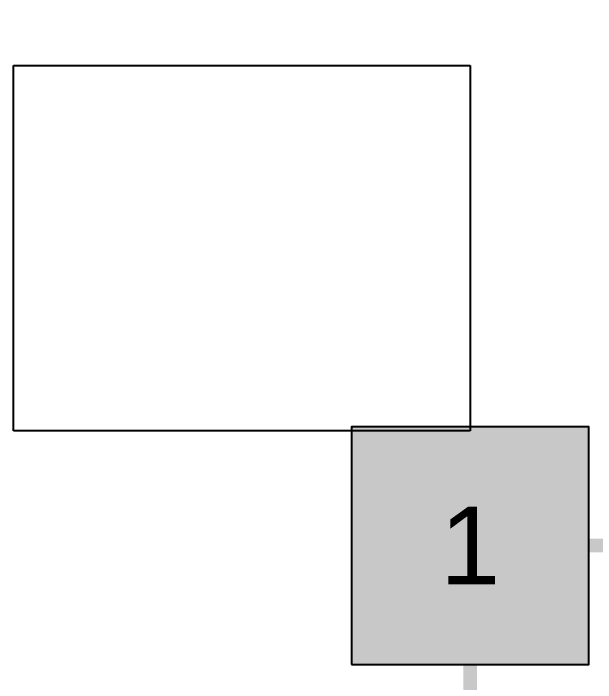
# Model space of a CAD drawing. Header units: metres. Extents: x 151 to 270, y 180 to 223.
# Drawn here: x 167.8 to 169.075, y 202.6 to 204.065 of the extents above; entities that cross this region are included whole.
import ezdxf
from ezdxf.enums import TextEntityAlignment as Align

# ---------------------------------------------------------------- set-up
doc = ezdxf.new("R2010")
doc.units = ezdxf.units.M
doc.layers.add('1-AREA DE PRODUCCION', color=7, linetype='Continuous')
doc.layers.add('4-DIAGRAMA DE RECORRIDO', color=4, linetype='Continuous')
doc.styles.add('SEN-ARIAL', font='arial.ttf')

# ---------------------------------------------------------------- blocks, each defined once
blk = doc.blocks.new('DR_INSPECCION')
at = {"true_color": 0x968cf0}
blk.add_hatch(color=7, dxfattribs=at).paths.add_polyline_path([(-0.26, -0.26), (0.26, -0.26), (0.26, 0.26), (-0.26, 0.26)])
at = {"color": 7}
blk.add_lwpolyline([(-0.26, -0.26), (0.26, -0.26), (0.26, 0.26), (-0.26, 0.26)], close=True, dxfattribs=at)
at = {"color": 250, "style": 'SEN-ARIAL'}
blk.add_attdef('NUM', text='', height=0.17, dxfattribs=at).set_placement((0, 0), align=Align.MIDDLE_CENTER)
at = {"style": 'SEN-ARIAL', "flags": 1}
blk.add_attdef('ACTIVIDAD', (0, -0.45), '', height=0.1, dxfattribs=at)

msp = doc.modelspace()

# ---------------------------------------------------------------- linework, layer by layer
at = {"layer": '1-AREA DE PRODUCCION', "color": 1}
for p, q in [((167.8003, 203.1509), (167.8003, 203.9509)), ((167.8003, 203.9509), (168.8003, 203.9509)), ((168.8003, 203.9509), (168.8003, 203.1509)), ((168.8003, 203.1509), (167.8003, 203.1509))]:
    msp.add_line(p, q, dxfattribs=at)
at = {"layer": '4-DIAGRAMA DE RECORRIDO', "color": 7, "const_width": 0.03}
msp.add_lwpolyline([(172.25, 218), (170, 218), (170, 202.9), (168.8, 202.9), (168.8, 199.8), (172.55, 199.8), (172.55, 202.9), (177.4, 202.9), (177.4, 199.8), (181.5, 199.8), (181.5, 202.9), (185.3, 202.9), (185.3, 204.2), (196.3, 204.2)], dxfattribs=at)

# ---------------------------------------------------------------- block references
at = {"layer": '4-DIAGRAMA DE RECORRIDO'}
msp.add_blockref('DR_INSPECCION', (168.8, 202.9), dxfattribs=at).add_auto_attribs({'NUM': '1'})

doc.saveas('drawing.dxf')
